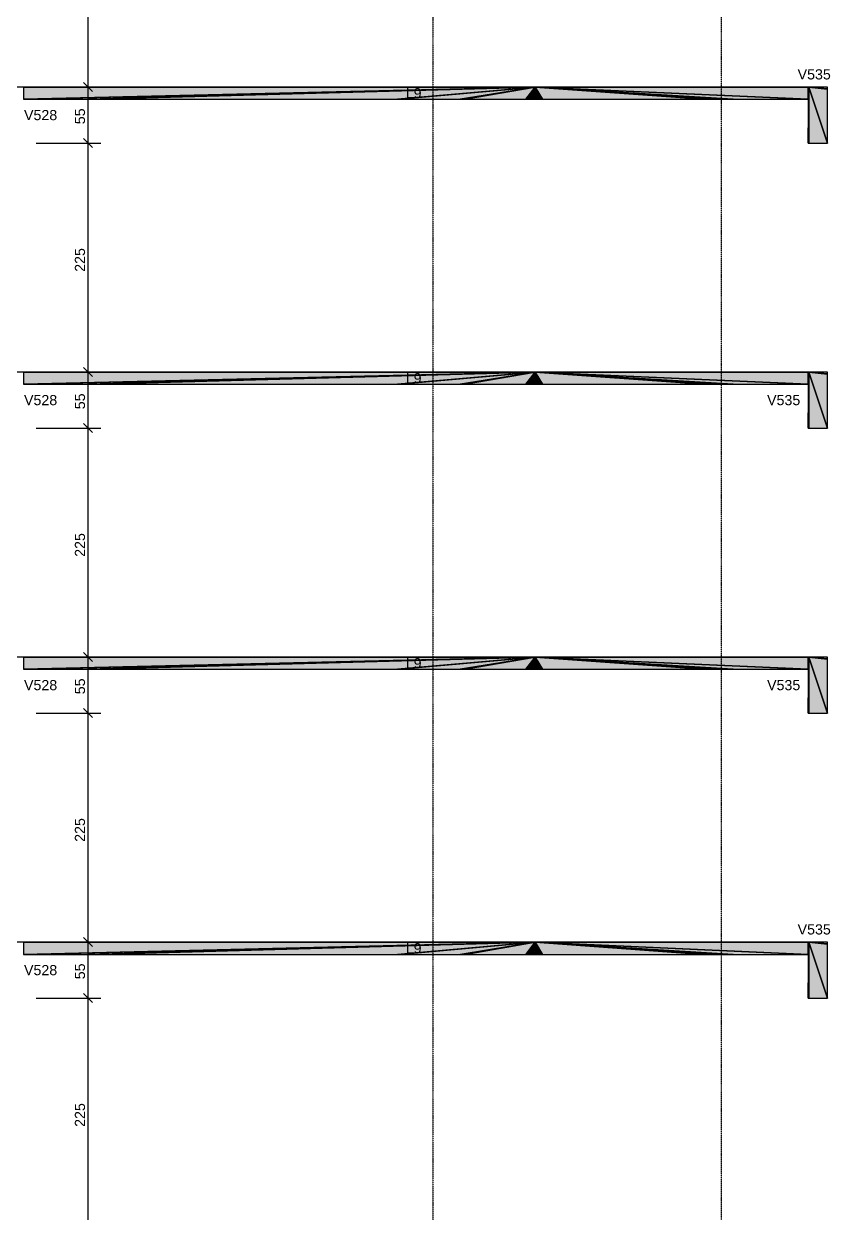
# Model space of a CAD drawing. Extents: x 37185 to 43130, y -8131 to -3926.
# Drawn here: x 39586 to 40114, y -6807 to -6028 of the extents above; entities that cross this region are included whole.
import ezdxf

# ---------------------------------------------------------------- set-up
doc = ezdxf.new("R2010")
doc.units = 0
doc.header["$MEASUREMENT"] = 0
doc.linetypes.add('ESTILO_TQS_0004', pattern=[1.12, 0.5, -0.2, 0.01, -0.2, 0.01, -0.2])
for name, color, linetype in [('52', 3, 'CONTINUOUS'), ('70', 160, 'CONTINUOUS'), ('74', 2, 'CONTINUOUS'), ('75', 9, 'CONTINUOUS'), ('96', 252, 'CONTINUOUS')]:
    doc.layers.add(name, color=color, linetype=linetype)
doc.styles.add('TQS_ARIAL', font='arial.ttf')

msp = doc.modelspace()

# ---------------------------------------------------------------- linework, layer by layer
at = {"layer": '52', "linetype": 'Continuous'}
for points in [[(40112.65, -6069.84), (40100.43, -6069.84), (40099.99, -6069.84), (39921.18, -6069.84), (39585.99, -6069.84), (39573.32, -6069.84), (39479.65, -6069.84), (39474.99, -6069.84), (39470.32, -6069.84), (39322.65, -6069.84), (39309.99, -6069.84), (39020.76, -6069.84), (38795.99, -6069.84), (38783.77, -6069.84), (38783.32, -6069.84)], [(40112.65, -6106.5), (40112.65, -6071.13), (40112.65, -6070.94), (40112.65, -6069.84)], [(39585.99, -6077.84), (39587.73, -6077.84), (39628.05, -6077.84), (39634.35, -6077.84), (39830.91, -6077.84), (39831.64, -6077.84), (39831.75, -6077.84), (39832.2, -6077.84), (39832.26, -6077.84), (39871.96, -6077.84), (39874.81, -6077.84), (39875.2, -6077.84), (39915.07, -6077.84), (39920.54, -6077.84), (39925.26, -6077.84), (39925.88, -6077.84), (40031.39, -6077.84), (40031.97, -6077.84), (40038.55, -6077.84), (40050.77, -6077.84), (40050.84, -6077.84), (40099.72, -6077.84), (40099.99, -6077.84)], [(40099.99, -6077.84), (40099.99, -6105.21), (40099.99, -6105.4), (40099.99, -6106.5)], [(40099.99, -6106.5), (40100.37, -6106.5), (40112.58, -6106.5), (40112.65, -6106.5)], [(40112.65, -6256.5), (40100.43, -6256.5), (40099.99, -6256.5), (39921.18, -6256.5), (39585.99, -6256.5), (39573.32, -6256.5), (39479.65, -6256.5), (39474.99, -6256.5), (39470.32, -6256.5), (39322.65, -6256.5), (39309.99, -6256.5), (39020.76, -6256.5), (38795.99, -6256.5), (38783.77, -6256.5), (38783.32, -6256.5)], [(40112.65, -6293.17), (40112.65, -6257.8), (40112.65, -6257.6), (40112.65, -6256.5)], [(39585.99, -6264.5), (39587.73, -6264.5), (39628.05, -6264.5), (39634.35, -6264.5), (39830.91, -6264.5), (39831.64, -6264.5), (39831.75, -6264.5), (39832.2, -6264.5), (39832.26, -6264.5), (39871.96, -6264.5), (39874.81, -6264.5), (39875.2, -6264.5), (39915.07, -6264.5), (39920.54, -6264.5), (39925.26, -6264.5), (39925.88, -6264.5), (40031.39, -6264.5), (40031.97, -6264.5), (40038.55, -6264.5), (40050.77, -6264.5), (40050.84, -6264.5), (40099.72, -6264.5), (40099.99, -6264.5)], [(40099.99, -6264.5), (40099.99, -6291.87), (40099.99, -6292.07), (40099.99, -6293.17)], [(40099.99, -6293.17), (40100.37, -6293.17), (40112.58, -6293.17), (40112.65, -6293.17)], [(40112.65, -6443.17), (40100.43, -6443.17), (40099.99, -6443.17), (39921.18, -6443.17), (39585.99, -6443.17), (39573.32, -6443.17), (39479.65, -6443.17), (39474.99, -6443.17), (39470.32, -6443.17), (39322.65, -6443.17), (39309.99, -6443.17), (39020.76, -6443.17), (38795.99, -6443.17), (38783.77, -6443.17), (38783.32, -6443.17)], [(40112.65, -6479.84), (40112.65, -6444.46), (40112.65, -6444.27), (40112.65, -6443.17)], [(39585.99, -6451.17), (39587.73, -6451.17), (39628.05, -6451.17), (39634.35, -6451.17), (39830.91, -6451.17), (39831.64, -6451.17), (39831.75, -6451.17), (39832.2, -6451.17), (39832.26, -6451.17), (39871.96, -6451.17), (39874.81, -6451.17), (39875.2, -6451.17), (39915.07, -6451.17), (39920.54, -6451.17), (39925.26, -6451.17), (39925.88, -6451.17), (40031.39, -6451.17), (40031.97, -6451.17), (40038.55, -6451.17), (40050.77, -6451.17), (40050.84, -6451.17), (40099.72, -6451.17), (40099.99, -6451.17)], [(40099.99, -6451.17), (40099.99, -6478.54), (40099.99, -6478.74), (40099.99, -6479.84)], [(40099.99, -6479.84), (40100.37, -6479.84), (40112.58, -6479.84), (40112.65, -6479.84)], [(40112.65, -6629.84), (40100.43, -6629.84), (40099.99, -6629.84), (39921.18, -6629.84), (39585.99, -6629.84), (39573.32, -6629.84), (39479.65, -6629.84), (39474.99, -6629.84), (39470.32, -6629.84), (39322.65, -6629.84), (39309.99, -6629.84), (39020.76, -6629.84), (38795.99, -6629.84), (38783.77, -6629.84), (38783.32, -6629.84)], [(40112.65, -6666.5), (40112.65, -6631.13), (40112.65, -6630.94), (40112.65, -6629.84)], [(39585.99, -6637.84), (39587.73, -6637.84), (39628.05, -6637.84), (39634.35, -6637.84), (39830.91, -6637.84), (39831.64, -6637.84), (39831.75, -6637.84), (39832.2, -6637.84), (39832.26, -6637.84), (39871.96, -6637.84), (39874.81, -6637.84), (39875.2, -6637.84), (39915.07, -6637.84), (39920.54, -6637.84), (39925.26, -6637.84), (39925.88, -6637.84), (40031.39, -6637.84), (40031.97, -6637.84), (40038.55, -6637.84), (40050.77, -6637.84), (40050.84, -6637.84), (40099.72, -6637.84), (40099.99, -6637.84)], [(40099.99, -6637.84), (40099.99, -6665.21), (40099.99, -6665.4), (40099.99, -6666.5)], [(40099.99, -6666.5), (40100.37, -6666.5), (40112.58, -6666.5), (40112.65, -6666.5)]]:
    msp.add_lwpolyline(points, dxfattribs=at)
at = {"layer": '70', "linetype": 'ESTILO_TQS_0004'}
for p, q in [((39853.99, -4212.91), (39853.99, -7787.17)), ((40042.99, -4477.43), (40042.99, -7787.17))]:
    msp.add_line(p, q, dxfattribs=at)
at = {"layer": '75', "linetype": 'Continuous'}
for p, q in [((39628.28, -6078.17), (39628.28, -5911.5)), ((39631.22, -6072.78), (39625.33, -6066.89)), ((39631.22, -6072.78), (39625.33, -6066.89)), ((39628.28, -6114.84), (39628.28, -6061.5)), ((39606.68, -6069.84), (39606.68, -6069.84)), ((39606.68, -6069.84), (39606.68, -6069.84)), ((39615.02, -6069.84), (39636.61, -6069.84)), ((39615.02, -6069.84), (39636.61, -6069.84)), ((40112.65, -6069.84), (40112.65, -6069.84)), ((39628.28, -6264.84), (39628.28, -6098.17)), ((39594.32, -6106.5), (39636.61, -6106.5)), ((39594.32, -6106.5), (39636.61, -6106.5)), ((39631.22, -6109.45), (39625.33, -6103.56)), ((39631.22, -6109.45), (39625.33, -6103.56)), ((40112.65, -6106.5), (40112.65, -6106.5)), ((40112.65, -6106.5), (40112.65, -6106.5)), ((39631.22, -6259.45), (39625.33, -6253.56)), ((39631.22, -6259.45), (39625.33, -6253.56)), ((39628.28, -6301.5), (39628.28, -6248.17)), ((39610.37, -6256.5), (39610.37, -6256.5)), ((39610.37, -6256.5), (39610.37, -6256.5)), ((39618.7, -6256.5), (39636.61, -6256.5)), ((39618.7, -6256.5), (39636.61, -6256.5)), ((40112.65, -6256.5), (40112.65, -6256.5)), ((40112.65, -6256.5), (40112.65, -6256.5)), ((39628.28, -6451.5), (39628.28, -6284.84)), ((39594.32, -6293.17), (39636.61, -6293.17)), ((39594.32, -6293.17), (39636.61, -6293.17)), ((39631.22, -6296.12), (39625.33, -6290.22)), ((39631.22, -6296.12), (39625.33, -6290.22)), ((40112.65, -6293.17), (40112.65, -6293.17)), ((40112.65, -6293.17), (40112.65, -6293.17)), ((39631.22, -6446.12), (39625.33, -6440.22)), ((39631.22, -6446.12), (39625.33, -6440.22)), ((39628.28, -6488.17), (39628.28, -6434.84)), ((39625.42, -6443.17), (39625.42, -6443.17)), ((39625.42, -6443.17), (39625.42, -6443.17)), ((39633.75, -6443.17), (39636.61, -6443.17)), ((39633.75, -6443.17), (39636.61, -6443.17)), ((40112.65, -6443.17), (40112.65, -6443.17)), ((40112.65, -6443.17), (40112.65, -6443.17)), ((39628.28, -6638.17), (39628.28, -6471.5)), ((39594.32, -6479.84), (39636.61, -6479.84)), ((39594.32, -6479.84), (39636.61, -6479.84)), ((39631.22, -6482.78), (39625.33, -6476.89)), ((39631.22, -6482.78), (39625.33, -6476.89)), ((40112.65, -6479.84), (40112.65, -6479.84)), ((40112.65, -6479.84), (40112.65, -6479.84)), ((39631.22, -6632.78), (39625.33, -6626.89)), ((39631.22, -6632.78), (39625.33, -6626.89)), ((39628.28, -6674.84), (39628.28, -6621.5)), ((39618.54, -6629.84), (39618.54, -6629.84)), ((39618.54, -6629.84), (39618.54, -6629.84)), ((39626.87, -6629.84), (39636.61, -6629.84)), ((39626.87, -6629.84), (39636.61, -6629.84)), ((40112.65, -6629.84), (40112.65, -6629.84)), ((40112.65, -6629.84), (40112.65, -6629.84)), ((39628.28, -6824.84), (39628.28, -6658.17)), ((39594.32, -6666.5), (39636.61, -6666.5)), ((39594.32, -6666.5), (39636.61, -6666.5)), ((39631.22, -6669.45), (39625.33, -6663.56)), ((39631.22, -6669.45), (39625.33, -6663.56)), ((40112.65, -6666.5), (40112.65, -6666.5)), ((40112.65, -6666.5), (40112.65, -6666.5))]:
    msp.add_line(p, q, dxfattribs=at)
at = {"layer": '96', "linetype": 'Continuous'}
for points in [[(39921.18, -6069.84), (39585.99, -6069.84), (39585.99, -6070.02), (39921.18, -6069.84)], [(39921.18, -6069.84), (39585.99, -6070.02), (39585.99, -6077.84), (39921.18, -6069.84)], [(39921.18, -6069.84), (39585.99, -6077.84), (39587.73, -6077.84), (39921.18, -6069.84)], [(39921.18, -6069.84), (39587.73, -6077.84), (39628.05, -6077.84), (39921.18, -6069.84)], [(39921.18, -6069.84), (39628.05, -6077.84), (39634.35, -6077.84), (39921.18, -6069.84)], [(39921.18, -6069.84), (39634.35, -6077.84), (39830.91, -6077.84), (39921.18, -6069.84)], [(39921.18, -6069.84), (39830.91, -6077.84), (39831.64, -6077.84), (39921.18, -6069.84)], [(39921.18, -6069.84), (39831.64, -6077.84), (39831.75, -6077.84), (39921.18, -6069.84)], [(39921.18, -6069.84), (39831.75, -6077.84), (39832.2, -6077.84), (39921.18, -6069.84)], [(39921.18, -6069.84), (39832.2, -6077.84), (39832.26, -6077.84), (39921.18, -6069.84)], [(39921.18, -6069.84), (39832.26, -6077.84), (39871.96, -6077.84), (39921.18, -6069.84)], [(39921.18, -6069.84), (39871.96, -6077.84), (39874.81, -6077.84), (39921.18, -6069.84)], [(39921.18, -6069.84), (39874.81, -6077.84), (39875.2, -6077.84), (39921.18, -6069.84)], [(39921.18, -6069.84), (39875.2, -6077.84), (39915.07, -6077.84), (39921.18, -6069.84)], [(39921.18, -6069.84), (39915.07, -6077.84), (39920.54, -6077.84), (39921.18, -6069.84)], [(39921.18, -6069.84), (39920.54, -6077.84), (39925.26, -6077.84), (39921.18, -6069.84)], [(39921.18, -6069.84), (39925.26, -6077.84), (39925.88, -6077.84), (39921.18, -6069.84)], [(39921.18, -6069.84), (39925.88, -6077.84), (40031.39, -6077.84), (39921.18, -6069.84)], [(39921.18, -6069.84), (40031.39, -6077.84), (40031.97, -6077.84), (39921.18, -6069.84)], [(39921.18, -6069.84), (40031.97, -6077.84), (40038.55, -6077.84), (39921.18, -6069.84)], [(39921.18, -6069.84), (40038.55, -6077.84), (40050.77, -6077.84), (39921.18, -6069.84)], [(39921.18, -6069.84), (40050.77, -6077.84), (40050.84, -6077.84), (39921.18, -6069.84)], [(39921.18, -6069.84), (40050.84, -6077.84), (40099.72, -6077.84), (39921.18, -6069.84)], [(39921.18, -6069.84), (40099.72, -6077.84), (40099.99, -6077.84), (39921.18, -6069.84)], [(39921.18, -6069.84), (40099.99, -6077.84), (40099.99, -6070.12), (39921.18, -6069.84)], [(39921.18, -6069.84), (40099.99, -6070.12), (40099.99, -6070.08), (39921.18, -6069.84)], [(39921.18, -6069.84), (40099.99, -6070.08), (40099.99, -6069.84), (39921.18, -6069.84)], [(40100.43, -6069.84), (40099.99, -6069.84), (40099.99, -6105.21), (40100.43, -6069.84)], [(40100.43, -6069.84), (40099.99, -6105.21), (40099.99, -6105.4), (40100.43, -6069.84)], [(40100.43, -6069.84), (40099.99, -6105.4), (40099.99, -6106.5), (40100.43, -6069.84)], [(40100.43, -6069.84), (40099.99, -6106.5), (40100.37, -6106.5), (40100.43, -6069.84)], [(40100.43, -6069.84), (40100.37, -6106.5), (40112.58, -6106.5), (40100.43, -6069.84)], [(40100.43, -6069.84), (40112.58, -6106.5), (40112.65, -6106.5), (40100.43, -6069.84)], [(40100.43, -6069.84), (40112.65, -6106.5), (40112.65, -6071.13), (40100.43, -6069.84)], [(40100.43, -6069.84), (40112.65, -6071.13), (40112.65, -6070.94), (40100.43, -6069.84)], [(40100.43, -6069.84), (40112.65, -6070.94), (40112.65, -6069.84), (40100.43, -6069.84)], [(39921.18, -6256.5), (39585.99, -6256.5), (39585.99, -6256.69), (39921.18, -6256.5)], [(39921.18, -6256.5), (39585.99, -6256.69), (39585.99, -6264.5), (39921.18, -6256.5)], [(39921.18, -6256.5), (39585.99, -6264.5), (39587.73, -6264.5), (39921.18, -6256.5)], [(39921.18, -6256.5), (39587.73, -6264.5), (39628.05, -6264.5), (39921.18, -6256.5)], [(39921.18, -6256.5), (39628.05, -6264.5), (39634.35, -6264.5), (39921.18, -6256.5)], [(39921.18, -6256.5), (39634.35, -6264.5), (39830.91, -6264.5), (39921.18, -6256.5)], [(39921.18, -6256.5), (39830.91, -6264.5), (39831.64, -6264.5), (39921.18, -6256.5)], [(39921.18, -6256.5), (39831.64, -6264.5), (39831.75, -6264.5), (39921.18, -6256.5)], [(39921.18, -6256.5), (39831.75, -6264.5), (39832.2, -6264.5), (39921.18, -6256.5)], [(39921.18, -6256.5), (39832.2, -6264.5), (39832.26, -6264.5), (39921.18, -6256.5)], [(39921.18, -6256.5), (39832.26, -6264.5), (39871.96, -6264.5), (39921.18, -6256.5)], [(39921.18, -6256.5), (39871.96, -6264.5), (39874.81, -6264.5), (39921.18, -6256.5)], [(39921.18, -6256.5), (39874.81, -6264.5), (39875.2, -6264.5), (39921.18, -6256.5)], [(39921.18, -6256.5), (39875.2, -6264.5), (39915.07, -6264.5), (39921.18, -6256.5)], [(39921.18, -6256.5), (39915.07, -6264.5), (39920.54, -6264.5), (39921.18, -6256.5)], [(39921.18, -6256.5), (39920.54, -6264.5), (39925.26, -6264.5), (39921.18, -6256.5)], [(39921.18, -6256.5), (39925.26, -6264.5), (39925.88, -6264.5), (39921.18, -6256.5)], [(39921.18, -6256.5), (39925.88, -6264.5), (40031.39, -6264.5), (39921.18, -6256.5)], [(39921.18, -6256.5), (40031.39, -6264.5), (40031.97, -6264.5), (39921.18, -6256.5)], [(39921.18, -6256.5), (40031.97, -6264.5), (40038.55, -6264.5), (39921.18, -6256.5)], [(39921.18, -6256.5), (40038.55, -6264.5), (40050.77, -6264.5), (39921.18, -6256.5)], [(39921.18, -6256.5), (40050.77, -6264.5), (40050.84, -6264.5), (39921.18, -6256.5)], [(39921.18, -6256.5), (40050.84, -6264.5), (40099.72, -6264.5), (39921.18, -6256.5)], [(39921.18, -6256.5), (40099.72, -6264.5), (40099.99, -6264.5), (39921.18, -6256.5)], [(39921.18, -6256.5), (40099.99, -6264.5), (40099.99, -6256.79), (39921.18, -6256.5)], [(39921.18, -6256.5), (40099.99, -6256.79), (40099.99, -6256.74), (39921.18, -6256.5)], [(39921.18, -6256.5), (40099.99, -6256.74), (40099.99, -6256.5), (39921.18, -6256.5)], [(40100.43, -6256.5), (40099.99, -6256.5), (40099.99, -6291.87), (40100.43, -6256.5)], [(40100.43, -6256.5), (40099.99, -6291.87), (40099.99, -6292.07), (40100.43, -6256.5)], [(40100.43, -6256.5), (40099.99, -6292.07), (40099.99, -6293.17), (40100.43, -6256.5)], [(40100.43, -6256.5), (40099.99, -6293.17), (40100.37, -6293.17), (40100.43, -6256.5)], [(40100.43, -6256.5), (40100.37, -6293.17), (40112.58, -6293.17), (40100.43, -6256.5)], [(40100.43, -6256.5), (40112.58, -6293.17), (40112.65, -6293.17), (40100.43, -6256.5)], [(40100.43, -6256.5), (40112.65, -6293.17), (40112.65, -6257.8), (40100.43, -6256.5)], [(40100.43, -6256.5), (40112.65, -6257.8), (40112.65, -6257.6), (40100.43, -6256.5)], [(40100.43, -6256.5), (40112.65, -6257.6), (40112.65, -6256.5), (40100.43, -6256.5)], [(39921.18, -6443.17), (39585.99, -6443.17), (39585.99, -6443.36), (39921.18, -6443.17)], [(39921.18, -6443.17), (39585.99, -6443.36), (39585.99, -6451.17), (39921.18, -6443.17)], [(39921.18, -6443.17), (39585.99, -6451.17), (39587.73, -6451.17), (39921.18, -6443.17)], [(39921.18, -6443.17), (39587.73, -6451.17), (39628.05, -6451.17), (39921.18, -6443.17)], [(39921.18, -6443.17), (39628.05, -6451.17), (39634.35, -6451.17), (39921.18, -6443.17)], [(39921.18, -6443.17), (39634.35, -6451.17), (39830.91, -6451.17), (39921.18, -6443.17)], [(39921.18, -6443.17), (39830.91, -6451.17), (39831.64, -6451.17), (39921.18, -6443.17)], [(39921.18, -6443.17), (39831.64, -6451.17), (39831.75, -6451.17), (39921.18, -6443.17)], [(39921.18, -6443.17), (39831.75, -6451.17), (39832.2, -6451.17), (39921.18, -6443.17)], [(39921.18, -6443.17), (39832.2, -6451.17), (39832.26, -6451.17), (39921.18, -6443.17)], [(39921.18, -6443.17), (39832.26, -6451.17), (39871.96, -6451.17), (39921.18, -6443.17)], [(39921.18, -6443.17), (39871.96, -6451.17), (39874.81, -6451.17), (39921.18, -6443.17)], [(39921.18, -6443.17), (39874.81, -6451.17), (39875.2, -6451.17), (39921.18, -6443.17)], [(39921.18, -6443.17), (39875.2, -6451.17), (39915.07, -6451.17), (39921.18, -6443.17)], [(39921.18, -6443.17), (39915.07, -6451.17), (39920.54, -6451.17), (39921.18, -6443.17)], [(39921.18, -6443.17), (39920.54, -6451.17), (39925.26, -6451.17), (39921.18, -6443.17)], [(39921.18, -6443.17), (39925.26, -6451.17), (39925.88, -6451.17), (39921.18, -6443.17)], [(39921.18, -6443.17), (39925.88, -6451.17), (40031.39, -6451.17), (39921.18, -6443.17)], [(39921.18, -6443.17), (40031.39, -6451.17), (40031.97, -6451.17), (39921.18, -6443.17)], [(39921.18, -6443.17), (40031.97, -6451.17), (40038.55, -6451.17), (39921.18, -6443.17)], [(39921.18, -6443.17), (40038.55, -6451.17), (40050.77, -6451.17), (39921.18, -6443.17)], [(39921.18, -6443.17), (40050.77, -6451.17), (40050.84, -6451.17), (39921.18, -6443.17)], [(39921.18, -6443.17), (40050.84, -6451.17), (40099.72, -6451.17), (39921.18, -6443.17)], [(39921.18, -6443.17), (40099.72, -6451.17), (40099.99, -6451.17), (39921.18, -6443.17)], [(39921.18, -6443.17), (40099.99, -6451.17), (40099.99, -6443.45), (39921.18, -6443.17)], [(39921.18, -6443.17), (40099.99, -6443.45), (40099.99, -6443.41), (39921.18, -6443.17)], [(39921.18, -6443.17), (40099.99, -6443.41), (40099.99, -6443.17), (39921.18, -6443.17)], [(40100.43, -6443.17), (40099.99, -6443.17), (40099.99, -6478.54), (40100.43, -6443.17)], [(40100.43, -6443.17), (40099.99, -6478.54), (40099.99, -6478.74), (40100.43, -6443.17)], [(40100.43, -6443.17), (40099.99, -6478.74), (40099.99, -6479.84), (40100.43, -6443.17)], [(40100.43, -6443.17), (40099.99, -6479.84), (40100.37, -6479.84), (40100.43, -6443.17)], [(40100.43, -6443.17), (40100.37, -6479.84), (40112.58, -6479.84), (40100.43, -6443.17)], [(40100.43, -6443.17), (40112.58, -6479.84), (40112.65, -6479.84), (40100.43, -6443.17)], [(40100.43, -6443.17), (40112.65, -6479.84), (40112.65, -6444.46), (40100.43, -6443.17)], [(40100.43, -6443.17), (40112.65, -6444.46), (40112.65, -6444.27), (40100.43, -6443.17)], [(40100.43, -6443.17), (40112.65, -6444.27), (40112.65, -6443.17), (40100.43, -6443.17)], [(39921.18, -6629.84), (39585.99, -6629.84), (39585.99, -6630.02), (39921.18, -6629.84)], [(39921.18, -6629.84), (39585.99, -6630.02), (39585.99, -6637.84), (39921.18, -6629.84)], [(39921.18, -6629.84), (39585.99, -6637.84), (39587.73, -6637.84), (39921.18, -6629.84)], [(39921.18, -6629.84), (39587.73, -6637.84), (39628.05, -6637.84), (39921.18, -6629.84)], [(39921.18, -6629.84), (39628.05, -6637.84), (39634.35, -6637.84), (39921.18, -6629.84)], [(39921.18, -6629.84), (39634.35, -6637.84), (39830.91, -6637.84), (39921.18, -6629.84)], [(39921.18, -6629.84), (39830.91, -6637.84), (39831.64, -6637.84), (39921.18, -6629.84)], [(39921.18, -6629.84), (39831.64, -6637.84), (39831.75, -6637.84), (39921.18, -6629.84)], [(39921.18, -6629.84), (39831.75, -6637.84), (39832.2, -6637.84), (39921.18, -6629.84)], [(39921.18, -6629.84), (39832.2, -6637.84), (39832.26, -6637.84), (39921.18, -6629.84)], [(39921.18, -6629.84), (39832.26, -6637.84), (39871.96, -6637.84), (39921.18, -6629.84)], [(39921.18, -6629.84), (39871.96, -6637.84), (39874.81, -6637.84), (39921.18, -6629.84)], [(39921.18, -6629.84), (39874.81, -6637.84), (39875.2, -6637.84), (39921.18, -6629.84)], [(39921.18, -6629.84), (39875.2, -6637.84), (39915.07, -6637.84), (39921.18, -6629.84)], [(39921.18, -6629.84), (39915.07, -6637.84), (39920.54, -6637.84), (39921.18, -6629.84)], [(39921.18, -6629.84), (39920.54, -6637.84), (39925.26, -6637.84), (39921.18, -6629.84)], [(39921.18, -6629.84), (39925.26, -6637.84), (39925.88, -6637.84), (39921.18, -6629.84)], [(39921.18, -6629.84), (39925.88, -6637.84), (40031.39, -6637.84), (39921.18, -6629.84)], [(39921.18, -6629.84), (40031.39, -6637.84), (40031.97, -6637.84), (39921.18, -6629.84)], [(39921.18, -6629.84), (40031.97, -6637.84), (40038.55, -6637.84), (39921.18, -6629.84)], [(39921.18, -6629.84), (40038.55, -6637.84), (40050.77, -6637.84), (39921.18, -6629.84)], [(39921.18, -6629.84), (40050.77, -6637.84), (40050.84, -6637.84), (39921.18, -6629.84)], [(39921.18, -6629.84), (40050.84, -6637.84), (40099.72, -6637.84), (39921.18, -6629.84)], [(39921.18, -6629.84), (40099.72, -6637.84), (40099.99, -6637.84), (39921.18, -6629.84)], [(39921.18, -6629.84), (40099.99, -6637.84), (40099.99, -6630.12), (39921.18, -6629.84)], [(39921.18, -6629.84), (40099.99, -6630.12), (40099.99, -6630.08), (39921.18, -6629.84)], [(39921.18, -6629.84), (40099.99, -6630.08), (40099.99, -6629.84), (39921.18, -6629.84)], [(40100.43, -6629.84), (40099.99, -6629.84), (40099.99, -6665.21), (40100.43, -6629.84)], [(40100.43, -6629.84), (40099.99, -6665.21), (40099.99, -6665.4), (40100.43, -6629.84)], [(40100.43, -6629.84), (40099.99, -6665.4), (40099.99, -6666.5), (40100.43, -6629.84)], [(40100.43, -6629.84), (40099.99, -6666.5), (40100.37, -6666.5), (40100.43, -6629.84)], [(40100.43, -6629.84), (40100.37, -6666.5), (40112.58, -6666.5), (40100.43, -6629.84)], [(40100.43, -6629.84), (40112.58, -6666.5), (40112.65, -6666.5), (40100.43, -6629.84)], [(40100.43, -6629.84), (40112.65, -6666.5), (40112.65, -6631.13), (40100.43, -6629.84)], [(40100.43, -6629.84), (40112.65, -6631.13), (40112.65, -6630.94), (40100.43, -6629.84)], [(40100.43, -6629.84), (40112.65, -6630.94), (40112.65, -6629.84), (40100.43, -6629.84)]]:
    msp.add_lwpolyline(points, dxfattribs=at)
for points in [[(39921.18, -6069.84), (39585.99, -6069.84), (39585.99, -6070.02)], [(39921.18, -6069.84), (39585.99, -6070.02), (39921.18, -6069.84)], [(39921.18, -6069.84), (39585.99, -6070.02), (39585.99, -6077.84)], [(39921.18, -6069.84), (39585.99, -6077.84), (39921.18, -6069.84)], [(39921.18, -6069.84), (39585.99, -6077.84), (39587.73, -6077.84)], [(39921.18, -6069.84), (39587.73, -6077.84), (39921.18, -6069.84)], [(39921.18, -6069.84), (39587.73, -6077.84), (39628.05, -6077.84)], [(39921.18, -6069.84), (39628.05, -6077.84), (39921.18, -6069.84)], [(39921.18, -6069.84), (39628.05, -6077.84), (39634.35, -6077.84)], [(39921.18, -6069.84), (39634.35, -6077.84), (39921.18, -6069.84)], [(39921.18, -6069.84), (39634.35, -6077.84), (39830.91, -6077.84)], [(39921.18, -6069.84), (39830.91, -6077.84), (39921.18, -6069.84)], [(39921.18, -6069.84), (39830.91, -6077.84), (39831.64, -6077.84)], [(39921.18, -6069.84), (39831.64, -6077.84), (39921.18, -6069.84)], [(39921.18, -6069.84), (39831.64, -6077.84), (39831.75, -6077.84)], [(39921.18, -6069.84), (39831.75, -6077.84), (39921.18, -6069.84)], [(39921.18, -6069.84), (39831.75, -6077.84), (39832.2, -6077.84)], [(39921.18, -6069.84), (39832.2, -6077.84), (39921.18, -6069.84)], [(39921.18, -6069.84), (39832.2, -6077.84), (39832.26, -6077.84)], [(39921.18, -6069.84), (39832.26, -6077.84), (39921.18, -6069.84)], [(39921.18, -6069.84), (39832.26, -6077.84), (39871.96, -6077.84)], [(39921.18, -6069.84), (39871.96, -6077.84), (39921.18, -6069.84)], [(39921.18, -6069.84), (39871.96, -6077.84), (39874.81, -6077.84)], [(39921.18, -6069.84), (39874.81, -6077.84), (39921.18, -6069.84)], [(39921.18, -6069.84), (39874.81, -6077.84), (39875.2, -6077.84)], [(39921.18, -6069.84), (39875.2, -6077.84), (39921.18, -6069.84)], [(39921.18, -6069.84), (39875.2, -6077.84), (39915.07, -6077.84)], [(39921.18, -6069.84), (39915.07, -6077.84), (39921.18, -6069.84)], [(39921.18, -6069.84), (39915.07, -6077.84), (39920.54, -6077.84)], [(39921.18, -6069.84), (39920.54, -6077.84), (39921.18, -6069.84)], [(39921.18, -6069.84), (39920.54, -6077.84), (39925.26, -6077.84)], [(39921.18, -6069.84), (39925.26, -6077.84), (39921.18, -6069.84)], [(39921.18, -6069.84), (39925.26, -6077.84), (39925.88, -6077.84)], [(39921.18, -6069.84), (39925.88, -6077.84), (39921.18, -6069.84)], [(39921.18, -6069.84), (39925.88, -6077.84), (40031.39, -6077.84)], [(39921.18, -6069.84), (40031.39, -6077.84), (39921.18, -6069.84)], [(39921.18, -6069.84), (40031.39, -6077.84), (40031.97, -6077.84)], [(39921.18, -6069.84), (40031.97, -6077.84), (39921.18, -6069.84)], [(39921.18, -6069.84), (40031.97, -6077.84), (40038.55, -6077.84)], [(39921.18, -6069.84), (40038.55, -6077.84), (39921.18, -6069.84)], [(39921.18, -6069.84), (40038.55, -6077.84), (40050.77, -6077.84)], [(39921.18, -6069.84), (40050.77, -6077.84), (39921.18, -6069.84)], [(39921.18, -6069.84), (40050.77, -6077.84), (40050.84, -6077.84)], [(39921.18, -6069.84), (40050.84, -6077.84), (39921.18, -6069.84)], [(39921.18, -6069.84), (40050.84, -6077.84), (40099.72, -6077.84)], [(39921.18, -6069.84), (40099.72, -6077.84), (39921.18, -6069.84)], [(39921.18, -6069.84), (40099.72, -6077.84), (40099.99, -6077.84)], [(39921.18, -6069.84), (40099.99, -6077.84), (39921.18, -6069.84)], [(39921.18, -6069.84), (40099.99, -6077.84), (40099.99, -6070.12)], [(39921.18, -6069.84), (40099.99, -6070.12), (39921.18, -6069.84)], [(39921.18, -6069.84), (40099.99, -6070.12), (40099.99, -6070.12)], [(39921.18, -6069.84), (40099.99, -6070.12), (39921.18, -6069.84)], [(39921.18, -6069.84), (40099.99, -6070.08), (40099.99, -6069.84)], [(39921.18, -6069.84), (40099.99, -6069.84), (39921.18, -6069.84)], [(40100.43, -6069.84), (40099.99, -6069.84), (40099.99, -6105.21)], [(40100.43, -6069.84), (40099.99, -6105.21), (40100.43, -6069.84)], [(40100.43, -6069.84), (40099.99, -6105.21), (40099.99, -6105.4)], [(40100.43, -6069.84), (40099.99, -6105.4), (40100.43, -6069.84)], [(40100.43, -6069.84), (40099.99, -6105.4), (40099.99, -6106.5)], [(40100.43, -6069.84), (40099.99, -6106.5), (40100.43, -6069.84)], [(40100.43, -6069.84), (40099.99, -6106.5), (40100.37, -6106.5)], [(40100.43, -6069.84), (40100.37, -6106.5), (40100.43, -6069.84)], [(40100.43, -6069.84), (40100.37, -6106.5), (40112.58, -6106.5)], [(40100.43, -6069.84), (40112.58, -6106.5), (40100.43, -6069.84)], [(40100.43, -6069.84), (40112.58, -6106.5), (40112.65, -6106.5)], [(40100.43, -6069.84), (40112.65, -6106.5), (40100.43, -6069.84)], [(40100.43, -6069.84), (40112.65, -6106.5), (40112.65, -6071.13)], [(40100.43, -6069.84), (40112.65, -6071.13), (40100.43, -6069.84)], [(40100.43, -6069.84), (40112.65, -6071.13), (40112.65, -6070.94)], [(40100.43, -6069.84), (40112.65, -6070.94), (40100.43, -6069.84)], [(40100.43, -6069.84), (40112.65, -6070.94), (40112.65, -6069.84)], [(40100.43, -6069.84), (40112.65, -6069.84), (40100.43, -6069.84)], [(39921.18, -6256.5), (39585.99, -6256.5), (39585.99, -6256.69)], [(39921.18, -6256.5), (39585.99, -6256.69), (39921.18, -6256.5)], [(39921.18, -6256.5), (39585.99, -6256.69), (39585.99, -6264.5)], [(39921.18, -6256.5), (39585.99, -6264.5), (39921.18, -6256.5)], [(39921.18, -6256.5), (39585.99, -6264.5), (39587.73, -6264.5)], [(39921.18, -6256.5), (39587.73, -6264.5), (39921.18, -6256.5)], [(39921.18, -6256.5), (39587.73, -6264.5), (39628.05, -6264.5)], [(39921.18, -6256.5), (39628.05, -6264.5), (39921.18, -6256.5)], [(39921.18, -6256.5), (39628.05, -6264.5), (39634.35, -6264.5)], [(39921.18, -6256.5), (39634.35, -6264.5), (39921.18, -6256.5)], [(39921.18, -6256.5), (39634.35, -6264.5), (39830.91, -6264.5)], [(39921.18, -6256.5), (39830.91, -6264.5), (39921.18, -6256.5)], [(39921.18, -6256.5), (39830.91, -6264.5), (39831.64, -6264.5)], [(39921.18, -6256.5), (39831.64, -6264.5), (39921.18, -6256.5)], [(39921.18, -6256.5), (39831.64, -6264.5), (39831.75, -6264.5)], [(39921.18, -6256.5), (39831.75, -6264.5), (39921.18, -6256.5)], [(39921.18, -6256.5), (39831.75, -6264.5), (39832.2, -6264.5)], [(39921.18, -6256.5), (39832.2, -6264.5), (39921.18, -6256.5)], [(39921.18, -6256.5), (39832.2, -6264.5), (39832.26, -6264.5)], [(39921.18, -6256.5), (39832.26, -6264.5), (39921.18, -6256.5)], [(39921.18, -6256.5), (39832.26, -6264.5), (39871.96, -6264.5)], [(39921.18, -6256.5), (39871.96, -6264.5), (39921.18, -6256.5)], [(39921.18, -6256.5), (39871.96, -6264.5), (39874.81, -6264.5)], [(39921.18, -6256.5), (39874.81, -6264.5), (39921.18, -6256.5)], [(39921.18, -6256.5), (39874.81, -6264.5), (39875.2, -6264.5)], [(39921.18, -6256.5), (39875.2, -6264.5), (39921.18, -6256.5)], [(39921.18, -6256.5), (39875.2, -6264.5), (39915.07, -6264.5)], [(39921.18, -6256.5), (39915.07, -6264.5), (39921.18, -6256.5)], [(39921.18, -6256.5), (39915.07, -6264.5), (39920.54, -6264.5)], [(39921.18, -6256.5), (39920.54, -6264.5), (39921.18, -6256.5)], [(39921.18, -6256.5), (39920.54, -6264.5), (39925.26, -6264.5)], [(39921.18, -6256.5), (39925.26, -6264.5), (39921.18, -6256.5)], [(39921.18, -6256.5), (39925.26, -6264.5), (39925.88, -6264.5)], [(39921.18, -6256.5), (39925.88, -6264.5), (39921.18, -6256.5)], [(39921.18, -6256.5), (39925.88, -6264.5), (40031.39, -6264.5)], [(39921.18, -6256.5), (40031.39, -6264.5), (39921.18, -6256.5)], [(39921.18, -6256.5), (40031.39, -6264.5), (40031.97, -6264.5)], [(39921.18, -6256.5), (40031.97, -6264.5), (39921.18, -6256.5)], [(39921.18, -6256.5), (40031.97, -6264.5), (40038.55, -6264.5)], [(39921.18, -6256.5), (40038.55, -6264.5), (39921.18, -6256.5)], [(39921.18, -6256.5), (40038.55, -6264.5), (40050.77, -6264.5)], [(39921.18, -6256.5), (40050.77, -6264.5), (39921.18, -6256.5)], [(39921.18, -6256.5), (40050.77, -6264.5), (40050.84, -6264.5)], [(39921.18, -6256.5), (40050.84, -6264.5), (39921.18, -6256.5)], [(39921.18, -6256.5), (40050.84, -6264.5), (40099.72, -6264.5)], [(39921.18, -6256.5), (40099.72, -6264.5), (39921.18, -6256.5)], [(39921.18, -6256.5), (40099.72, -6264.5), (40099.99, -6264.5)], [(39921.18, -6256.5), (40099.99, -6264.5), (39921.18, -6256.5)], [(39921.18, -6256.5), (40099.99, -6264.5), (40099.99, -6256.79)], [(39921.18, -6256.5), (40099.99, -6256.79), (39921.18, -6256.5)], [(39921.18, -6256.5), (40099.99, -6256.79), (40099.99, -6256.79)], [(39921.18, -6256.5), (40099.99, -6256.79), (39921.18, -6256.5)], [(39921.18, -6256.5), (40099.99, -6256.74), (40099.99, -6256.5)], [(39921.18, -6256.5), (40099.99, -6256.5), (39921.18, -6256.5)], [(40100.43, -6256.5), (40099.99, -6256.5), (40099.99, -6291.87)], [(40100.43, -6256.5), (40099.99, -6291.87), (40100.43, -6256.5)], [(40100.43, -6256.5), (40099.99, -6291.87), (40099.99, -6292.07)], [(40100.43, -6256.5), (40099.99, -6292.07), (40100.43, -6256.5)], [(40100.43, -6256.5), (40099.99, -6292.07), (40099.99, -6293.17)], [(40100.43, -6256.5), (40099.99, -6293.17), (40100.43, -6256.5)], [(40100.43, -6256.5), (40099.99, -6293.17), (40100.37, -6293.17)], [(40100.43, -6256.5), (40100.37, -6293.17), (40100.43, -6256.5)], [(40100.43, -6256.5), (40100.37, -6293.17), (40112.58, -6293.17)], [(40100.43, -6256.5), (40112.58, -6293.17), (40100.43, -6256.5)], [(40100.43, -6256.5), (40112.58, -6293.17), (40112.65, -6293.17)], [(40100.43, -6256.5), (40112.65, -6293.17), (40100.43, -6256.5)], [(40100.43, -6256.5), (40112.65, -6293.17), (40112.65, -6257.8)], [(40100.43, -6256.5), (40112.65, -6257.8), (40100.43, -6256.5)], [(40100.43, -6256.5), (40112.65, -6257.8), (40112.65, -6257.6)], [(40100.43, -6256.5), (40112.65, -6257.6), (40100.43, -6256.5)], [(40100.43, -6256.5), (40112.65, -6257.6), (40112.65, -6256.5)], [(40100.43, -6256.5), (40112.65, -6256.5), (40100.43, -6256.5)], [(39921.18, -6443.17), (39585.99, -6443.17), (39585.99, -6443.36)], [(39921.18, -6443.17), (39585.99, -6443.36), (39921.18, -6443.17)], [(39921.18, -6443.17), (39585.99, -6443.36), (39585.99, -6451.17)], [(39921.18, -6443.17), (39585.99, -6451.17), (39921.18, -6443.17)], [(39921.18, -6443.17), (39585.99, -6451.17), (39587.73, -6451.17)], [(39921.18, -6443.17), (39587.73, -6451.17), (39921.18, -6443.17)], [(39921.18, -6443.17), (39587.73, -6451.17), (39628.05, -6451.17)], [(39921.18, -6443.17), (39628.05, -6451.17), (39921.18, -6443.17)], [(39921.18, -6443.17), (39628.05, -6451.17), (39634.35, -6451.17)], [(39921.18, -6443.17), (39634.35, -6451.17), (39921.18, -6443.17)], [(39921.18, -6443.17), (39634.35, -6451.17), (39830.91, -6451.17)], [(39921.18, -6443.17), (39830.91, -6451.17), (39921.18, -6443.17)], [(39921.18, -6443.17), (39830.91, -6451.17), (39831.64, -6451.17)], [(39921.18, -6443.17), (39831.64, -6451.17), (39921.18, -6443.17)], [(39921.18, -6443.17), (39831.64, -6451.17), (39831.75, -6451.17)], [(39921.18, -6443.17), (39831.75, -6451.17), (39921.18, -6443.17)], [(39921.18, -6443.17), (39831.75, -6451.17), (39832.2, -6451.17)], [(39921.18, -6443.17), (39832.2, -6451.17), (39921.18, -6443.17)], [(39921.18, -6443.17), (39832.2, -6451.17), (39832.26, -6451.17)], [(39921.18, -6443.17), (39832.26, -6451.17), (39921.18, -6443.17)], [(39921.18, -6443.17), (39832.26, -6451.17), (39871.96, -6451.17)], [(39921.18, -6443.17), (39871.96, -6451.17), (39921.18, -6443.17)], [(39921.18, -6443.17), (39871.96, -6451.17), (39874.81, -6451.17)], [(39921.18, -6443.17), (39874.81, -6451.17), (39921.18, -6443.17)], [(39921.18, -6443.17), (39874.81, -6451.17), (39875.2, -6451.17)], [(39921.18, -6443.17), (39875.2, -6451.17), (39921.18, -6443.17)], [(39921.18, -6443.17), (39875.2, -6451.17), (39915.07, -6451.17)], [(39921.18, -6443.17), (39915.07, -6451.17), (39921.18, -6443.17)], [(39921.18, -6443.17), (39915.07, -6451.17), (39920.54, -6451.17)], [(39921.18, -6443.17), (39920.54, -6451.17), (39921.18, -6443.17)], [(39921.18, -6443.17), (39920.54, -6451.17), (39925.26, -6451.17)], [(39921.18, -6443.17), (39925.26, -6451.17), (39921.18, -6443.17)], [(39921.18, -6443.17), (39925.26, -6451.17), (39925.88, -6451.17)], [(39921.18, -6443.17), (39925.88, -6451.17), (39921.18, -6443.17)], [(39921.18, -6443.17), (39925.88, -6451.17), (40031.39, -6451.17)], [(39921.18, -6443.17), (40031.39, -6451.17), (39921.18, -6443.17)], [(39921.18, -6443.17), (40031.39, -6451.17), (40031.97, -6451.17)], [(39921.18, -6443.17), (40031.97, -6451.17), (39921.18, -6443.17)], [(39921.18, -6443.17), (40031.97, -6451.17), (40038.55, -6451.17)], [(39921.18, -6443.17), (40038.55, -6451.17), (39921.18, -6443.17)], [(39921.18, -6443.17), (40038.55, -6451.17), (40050.77, -6451.17)], [(39921.18, -6443.17), (40050.77, -6451.17), (39921.18, -6443.17)], [(39921.18, -6443.17), (40050.77, -6451.17), (40050.84, -6451.17)], [(39921.18, -6443.17), (40050.84, -6451.17), (39921.18, -6443.17)], [(39921.18, -6443.17), (40050.84, -6451.17), (40099.72, -6451.17)], [(39921.18, -6443.17), (40099.72, -6451.17), (39921.18, -6443.17)], [(39921.18, -6443.17), (40099.72, -6451.17), (40099.99, -6451.17)], [(39921.18, -6443.17), (40099.99, -6451.17), (39921.18, -6443.17)], [(39921.18, -6443.17), (40099.99, -6451.17), (40099.99, -6443.45)], [(39921.18, -6443.17), (40099.99, -6443.45), (39921.18, -6443.17)], [(39921.18, -6443.17), (40099.99, -6443.45), (40099.99, -6443.45)], [(39921.18, -6443.17), (40099.99, -6443.45), (39921.18, -6443.17)], [(39921.18, -6443.17), (40099.99, -6443.41), (40099.99, -6443.17)], [(39921.18, -6443.17), (40099.99, -6443.17), (39921.18, -6443.17)], [(40100.43, -6443.17), (40099.99, -6443.17), (40099.99, -6478.54)], [(40100.43, -6443.17), (40099.99, -6478.54), (40100.43, -6443.17)], [(40100.43, -6443.17), (40099.99, -6478.54), (40099.99, -6478.74)], [(40100.43, -6443.17), (40099.99, -6478.74), (40100.43, -6443.17)], [(40100.43, -6443.17), (40099.99, -6478.74), (40099.99, -6479.84)], [(40100.43, -6443.17), (40099.99, -6479.84), (40100.43, -6443.17)], [(40100.43, -6443.17), (40099.99, -6479.84), (40100.37, -6479.84)], [(40100.43, -6443.17), (40100.37, -6479.84), (40100.43, -6443.17)], [(40100.43, -6443.17), (40100.37, -6479.84), (40112.58, -6479.84)], [(40100.43, -6443.17), (40112.58, -6479.84), (40100.43, -6443.17)], [(40100.43, -6443.17), (40112.58, -6479.84), (40112.65, -6479.84)], [(40100.43, -6443.17), (40112.65, -6479.84), (40100.43, -6443.17)], [(40100.43, -6443.17), (40112.65, -6479.84), (40112.65, -6444.46)], [(40100.43, -6443.17), (40112.65, -6444.46), (40100.43, -6443.17)], [(40100.43, -6443.17), (40112.65, -6444.46), (40112.65, -6444.27)], [(40100.43, -6443.17), (40112.65, -6444.27), (40100.43, -6443.17)], [(40100.43, -6443.17), (40112.65, -6444.27), (40112.65, -6443.17)], [(40100.43, -6443.17), (40112.65, -6443.17), (40100.43, -6443.17)], [(39921.18, -6629.84), (39585.99, -6629.84), (39585.99, -6630.02)], [(39921.18, -6629.84), (39585.99, -6630.02), (39921.18, -6629.84)], [(39921.18, -6629.84), (39585.99, -6630.02), (39585.99, -6637.84)], [(39921.18, -6629.84), (39585.99, -6637.84), (39921.18, -6629.84)], [(39921.18, -6629.84), (39585.99, -6637.84), (39587.73, -6637.84)], [(39921.18, -6629.84), (39587.73, -6637.84), (39921.18, -6629.84)], [(39921.18, -6629.84), (39587.73, -6637.84), (39628.05, -6637.84)], [(39921.18, -6629.84), (39628.05, -6637.84), (39921.18, -6629.84)], [(39921.18, -6629.84), (39628.05, -6637.84), (39634.35, -6637.84)], [(39921.18, -6629.84), (39634.35, -6637.84), (39921.18, -6629.84)], [(39921.18, -6629.84), (39634.35, -6637.84), (39830.91, -6637.84)], [(39921.18, -6629.84), (39830.91, -6637.84), (39921.18, -6629.84)], [(39921.18, -6629.84), (39830.91, -6637.84), (39831.64, -6637.84)], [(39921.18, -6629.84), (39831.64, -6637.84), (39921.18, -6629.84)], [(39921.18, -6629.84), (39831.64, -6637.84), (39831.75, -6637.84)], [(39921.18, -6629.84), (39831.75, -6637.84), (39921.18, -6629.84)], [(39921.18, -6629.84), (39831.75, -6637.84), (39832.2, -6637.84)], [(39921.18, -6629.84), (39832.2, -6637.84), (39921.18, -6629.84)], [(39921.18, -6629.84), (39832.2, -6637.84), (39832.26, -6637.84)], [(39921.18, -6629.84), (39832.26, -6637.84), (39921.18, -6629.84)], [(39921.18, -6629.84), (39832.26, -6637.84), (39871.96, -6637.84)], [(39921.18, -6629.84), (39871.96, -6637.84), (39921.18, -6629.84)], [(39921.18, -6629.84), (39871.96, -6637.84), (39874.81, -6637.84)], [(39921.18, -6629.84), (39874.81, -6637.84), (39921.18, -6629.84)], [(39921.18, -6629.84), (39874.81, -6637.84), (39875.2, -6637.84)], [(39921.18, -6629.84), (39875.2, -6637.84), (39921.18, -6629.84)], [(39921.18, -6629.84), (39875.2, -6637.84), (39915.07, -6637.84)], [(39921.18, -6629.84), (39915.07, -6637.84), (39921.18, -6629.84)], [(39921.18, -6629.84), (39915.07, -6637.84), (39920.54, -6637.84)], [(39921.18, -6629.84), (39920.54, -6637.84), (39921.18, -6629.84)], [(39921.18, -6629.84), (39920.54, -6637.84), (39925.26, -6637.84)], [(39921.18, -6629.84), (39925.26, -6637.84), (39921.18, -6629.84)], [(39921.18, -6629.84), (39925.26, -6637.84), (39925.88, -6637.84)], [(39921.18, -6629.84), (39925.88, -6637.84), (39921.18, -6629.84)], [(39921.18, -6629.84), (39925.88, -6637.84), (40031.39, -6637.84)], [(39921.18, -6629.84), (40031.39, -6637.84), (39921.18, -6629.84)], [(39921.18, -6629.84), (40031.39, -6637.84), (40031.97, -6637.84)], [(39921.18, -6629.84), (40031.97, -6637.84), (39921.18, -6629.84)], [(39921.18, -6629.84), (40031.97, -6637.84), (40038.55, -6637.84)], [(39921.18, -6629.84), (40038.55, -6637.84), (39921.18, -6629.84)], [(39921.18, -6629.84), (40038.55, -6637.84), (40050.77, -6637.84)], [(39921.18, -6629.84), (40050.77, -6637.84), (39921.18, -6629.84)], [(39921.18, -6629.84), (40050.77, -6637.84), (40050.84, -6637.84)], [(39921.18, -6629.84), (40050.84, -6637.84), (39921.18, -6629.84)], [(39921.18, -6629.84), (40050.84, -6637.84), (40099.72, -6637.84)], [(39921.18, -6629.84), (40099.72, -6637.84), (39921.18, -6629.84)], [(39921.18, -6629.84), (40099.72, -6637.84), (40099.99, -6637.84)], [(39921.18, -6629.84), (40099.99, -6637.84), (39921.18, -6629.84)], [(39921.18, -6629.84), (40099.99, -6637.84), (40099.99, -6630.12)], [(39921.18, -6629.84), (40099.99, -6630.12), (39921.18, -6629.84)], [(39921.18, -6629.84), (40099.99, -6630.12), (40099.99, -6630.12)], [(39921.18, -6629.84), (40099.99, -6630.12), (39921.18, -6629.84)], [(39921.18, -6629.84), (40099.99, -6630.08), (40099.99, -6629.84)], [(39921.18, -6629.84), (40099.99, -6629.84), (39921.18, -6629.84)], [(40100.43, -6629.84), (40099.99, -6629.84), (40099.99, -6665.21)], [(40100.43, -6629.84), (40099.99, -6665.21), (40100.43, -6629.84)], [(40100.43, -6629.84), (40099.99, -6665.21), (40099.99, -6665.4)], [(40100.43, -6629.84), (40099.99, -6665.4), (40100.43, -6629.84)], [(40100.43, -6629.84), (40099.99, -6665.4), (40099.99, -6666.5)], [(40100.43, -6629.84), (40099.99, -6666.5), (40100.43, -6629.84)], [(40100.43, -6629.84), (40099.99, -6666.5), (40100.37, -6666.5)], [(40100.43, -6629.84), (40100.37, -6666.5), (40100.43, -6629.84)], [(40100.43, -6629.84), (40100.37, -6666.5), (40112.58, -6666.5)], [(40100.43, -6629.84), (40112.58, -6666.5), (40100.43, -6629.84)], [(40100.43, -6629.84), (40112.58, -6666.5), (40112.65, -6666.5)], [(40100.43, -6629.84), (40112.65, -6666.5), (40100.43, -6629.84)], [(40100.43, -6629.84), (40112.65, -6666.5), (40112.65, -6631.13)], [(40100.43, -6629.84), (40112.65, -6631.13), (40100.43, -6629.84)], [(40100.43, -6629.84), (40112.65, -6631.13), (40112.65, -6630.94)], [(40100.43, -6629.84), (40112.65, -6630.94), (40100.43, -6629.84)], [(40100.43, -6629.84), (40112.65, -6630.94), (40112.65, -6629.84)], [(40100.43, -6629.84), (40112.65, -6629.84), (40100.43, -6629.84)]]:
    msp.add_solid(points, dxfattribs=at)

# ---------------------------------------------------------------- texts
at = {"layer": '74', "linetype": 'Continuous', "style": 'TQS_ARIAL'}
for s, p in [('V535', (40092.99, -6064.84)), ('L9', (39836.32, -6077.17)), ('V528', (39586.32, -6091.5)), ('L9', (39836.32, -6263.84)), ('V528', (39586.32, -6278.17)), ('V535', (40072.99, -6278.17)), ('L9', (39836.32, -6450.5)), ('V528', (39586.32, -6464.84)), ('V535', (40072.99, -6464.84)), ('V535', (40092.99, -6624.84)), ('L9', (39836.32, -6637.17)), ('V528', (39586.32, -6651.5))]:
    msp.add_text(s, height=6.667, dxfattribs=at).set_placement(p)
at = {"layer": '75', "linetype": 'Continuous', "style": 'TQS_ARIAL'}
for s, p in [('55', (39626.28, -6094.17)), ('225', (39626.28, -6190.84)), ('55', (39626.28, -6280.84)), ('225', (39626.28, -6377.5)), ('55', (39626.28, -6467.5)), ('225', (39626.28, -6564.17)), ('55', (39626.28, -6654.17)), ('225', (39626.28, -6750.84))]:
    msp.add_text(s, height=6.667, rotation=90, dxfattribs=at).set_placement(p)

doc.saveas('drawing.dxf')
